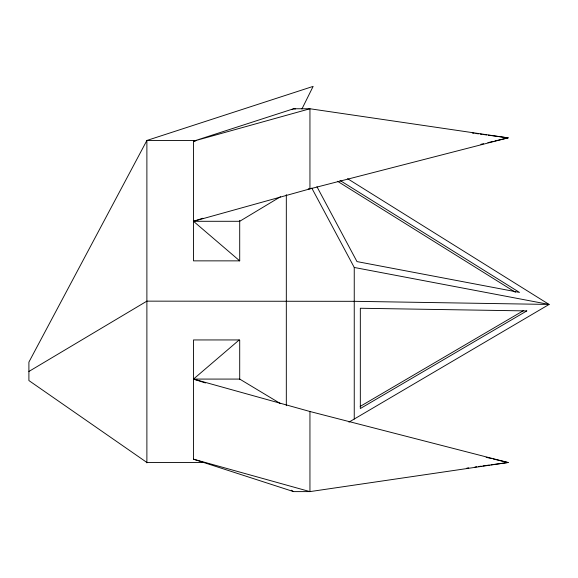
<?xml version="1.0" encoding="UTF-8"?>
<svg xmlns="http://www.w3.org/2000/svg" width="578" height="578" viewBox="0 0 578 578"><rect width="100%" height="100%" fill="white"/><g stroke="black" fill="none" stroke-linecap="round" stroke-linejoin="round"><path stroke-width="0.87" d="M301.926 108.982L313.132 86.389L146.884 140.461L28.9 362.11L28.9 380.555L146.884 462.472L204.46 462.472M239.704 379.479L239.704 340.153L239.205 339.943L193.493 379.081L205.472 382.961M348.968 422.135L549.1 304.44L347.609 178.71M292.049 109.69L293.588 108.758L309.945 108.758L508.04 137.86L309.945 188.869L193.493 221.295L239.704 260.859L239.704 220.355M280.503 196.744L239.704 221.295L193.493 221.295L202.907 218.246M28.9 371.466L146.884 301.145L354.249 301.319L549.1 304.44L354.249 267.462L311.795 188.088M360.166 406.428L523.487 310.624M480.903 144.312L483.533 143.691M487.911 142.65L493.164 141.4M494.913 140.981L508.04 137.86L488.381 135.194M280.503 403.632L239.704 379.081L193.493 379.081L309.945 411.5L508.04 462.516L309.945 491.611L293.588 491.611L193.493 459.192L193.493 339.943L239.205 339.943M466.937 468.093L468.722 467.848M474.979 467.002L476.771 466.757M478.555 466.518L481.236 466.15M483.02 465.911L489.277 465.059M491.062 464.82L508.04 462.516L493.164 458.975M505.36 137.86L508.04 137.86M196.361 140.461L146.884 140.461L146.884 462.877M195.27 141.184L193.493 141.184L193.493 260.859L239.704 260.859M308.226 188.869L309.945 188.869L309.945 108.758L193.493 141.184L293.588 108.758L295.38 109.004M506.256 462.516L508.04 462.516M472.298 133.012L474.09 133.251M475.875 133.496L478.555 133.858M480.34 134.103L482.131 134.342M483.916 134.587L486.597 134.949M486.156 457.306L491.408 458.556M193.493 459.192L309.945 491.611L309.945 411.5M291.283 490.223L293.588 491.611M340.045 180.452L519.485 292.417L356.987 261.588L316.954 186.73M337.552 181.275L515.468 292.287M354.249 267.462L354.249 419.05M286.32 194.627L286.32 405.691M526.768 310.921L360.332 408.545L360.332 308.255L526.768 310.921"/></g></svg>
